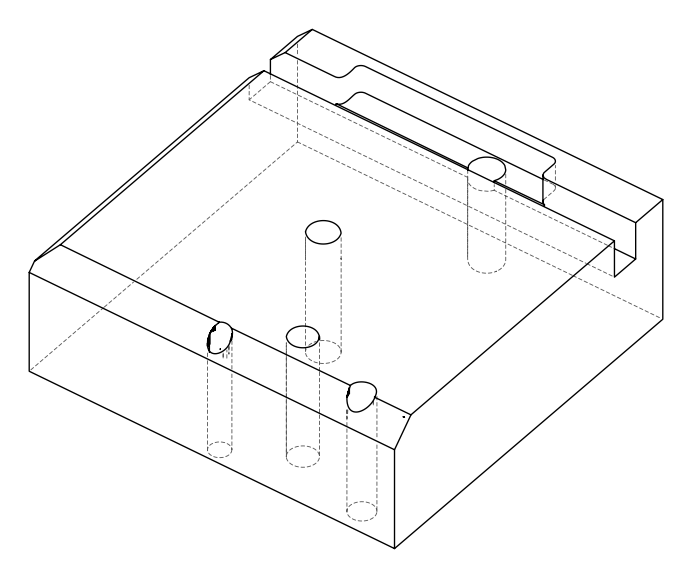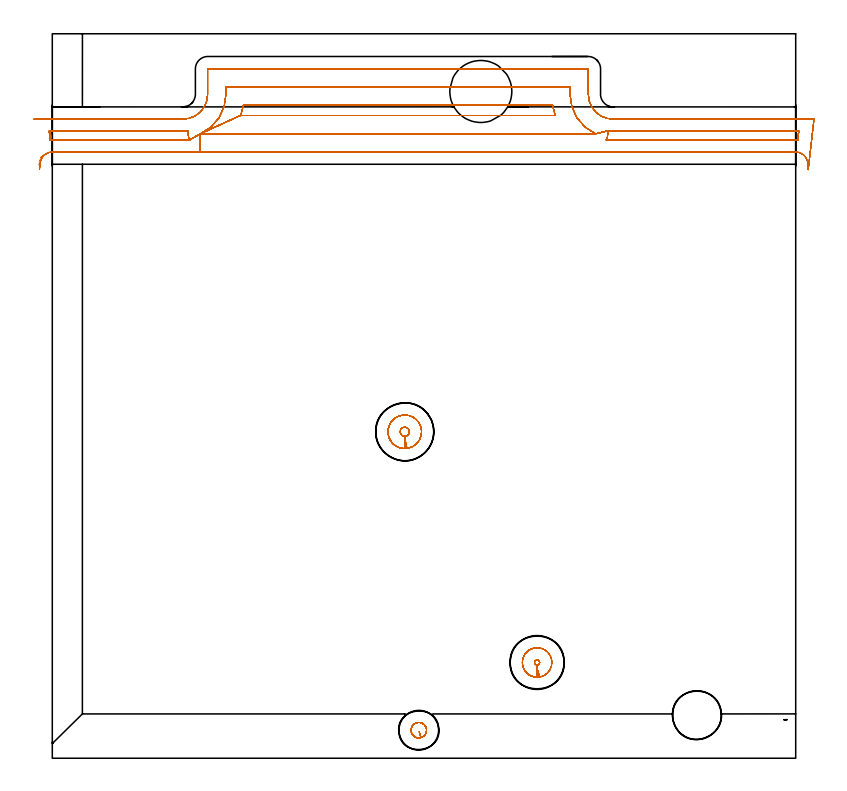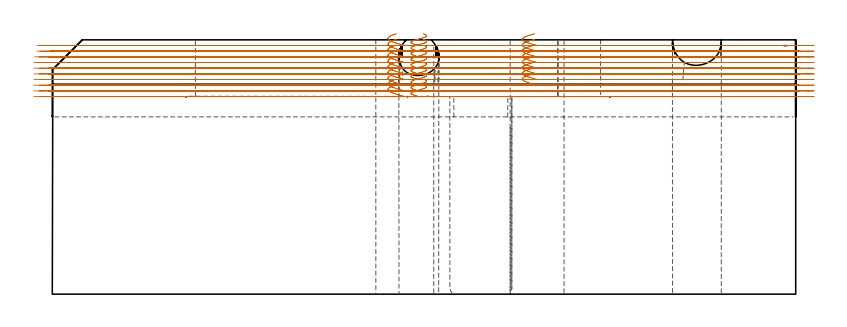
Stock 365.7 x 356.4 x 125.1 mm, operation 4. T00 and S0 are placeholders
(PLAN: 25 operations, 19 tool changes, 104.3 min)
(1 AREA_MILL | FG_CHAMFER_SURFACE | UGT0205_001 | 13.55 min | 32578 mm3)
(2 AREA_MILL_1 | FG_CHAMFER_SURFACE_1 | UGT0205_001 | 22.74 min | 85023 mm3)
(3 AREA_MILL_2 | FG_CHAMFER_SURFACE_2 | UGT0205_001 | 1.94 min | 4730 mm3)
(4 MILL_OPEN_POCKET | POCKET_OPEN | NXT0201_011 | Follow Part, ap 3, ae 75% | 49.76 min | 474848 mm3)
(5 MILL_RECTANGULAR_SLOT | SLOT_RECTANGULAR | NXT0201_012 | Follow Part, ap 4, ae 75% | 5.48 min | 106040 mm3)
(6 MILL_THROUGH_HOLE_FROM_SOLID_MATERIAL | STEP1HOLE_4 | NXT0201_007 | Circular | 4.36 min | 66521 mm3)
(7 SPOT_DRILL | STEP1HOLE | NXT0321_9005460120000 | 0.05 min | 0 mm3)
(8 SPOT_DRILL_1 | STEP1HOLE_1 | NXT0321_9005460120000 | 0.05 min | 0 mm3)
(9 SPOT_DRILL_2 | STEP1HOLE_2 | NXT0321_9005460120000 | 0.05 min | 0 mm3)
(10 SPOT_DRILL_3 | STEP1HOLE_3 | NXT0321_9005460120000 | 0.05 min | 0 mm3)
(11 DRILL_BLIND_HOLE_INTO_CENTER | STEP1HOLE | UGT0301_185 | 0.05 min | 0 mm3)
(12 GUN_DRILL_THROUGH_HOLE | STEP1HOLE | UGT0307_002 | 0.58 min | 2530 mm3)
(13 SPADE_DRILL_TO_ENLARGE_THROUGH_HOLE | STEP1HOLE | UGT0306_006 | 0.53 min | 15616 mm3)
(14 DRILL_TO_ENLARGE_THROUGH_HOLE | STEP1HOLE | UGT0301_392 | 0.55 min | 43660 mm3)
(15 DRILL_BLIND_HOLE_INTO_CENTER_1 | STEP1HOLE_1 | UGT0301_185 | 0.05 min | 0 mm3)
(16 GUN_DRILL_THROUGH_HOLE_1 | STEP1HOLE_1 | UGT0307_002 | 0.57 min | 2720 mm3)
(17 SPADE_DRILL_TO_ENLARGE_THROUGH_HOLE_1 | STEP1HOLE_1 | UGT0306_006 | 0.53 min | 15616 mm3)
(18 DRILL_TO_ENLARGE_THROUGH_HOLE_1 | STEP1HOLE_1 | UGT0301_057 | 0.54 min | 25622 mm3)
(19 DRILL_BLIND_HOLE_INTO_CENTER_2 | STEP1HOLE_2 | UGT0301_185 | 0.05 min | 0 mm3)
(20 GUN_DRILL_THROUGH_HOLE_2 | STEP1HOLE_2 | UGT0307_002 | 0.58 min | 2725 mm3)
(21 SPADE_DRILL_TO_ENLARGE_THROUGH_HOLE_2 | STEP1HOLE_2 | UGT0306_006 | 0.53 min | 15565 mm3)
(22 DRILL_TO_ENLARGE_THROUGH_HOLE_2 | STEP1HOLE_2 | UGT0301_388 | 0.55 min | 35293 mm3)
(23 DRILL_BLIND_HOLE_INTO_CENTER_3 | STEP1HOLE_3 | UGT0301_185 | 0.05 min | 0 mm3)
(24 GUN_DRILL_THROUGH_HOLE_3 | STEP1HOLE_3 | UGT0307_002 | 0.61 min | 2734 mm3)
(25 SPADE_DRILL_TO_ENLARGE_THROUGH_HOLE_3 | STEP1HOLE_3 | UGT0306_010 | 0.53 min | 26276 mm3)
(TOOL UGT0205_001 | Chamfer Mill 20 x 3 x 45 deg. | D20 FL50 Z2)
(TOOL NXT0201_011 | ENDMILL 12mm [2P460-1200-NA 1630] | D12 FL38 Z6)
(TOOL NXT0201_012 | ENDMILL 16mm [2P460-1600-NA 1630] | D16 FL38 Z6)
(TOOL NXT0201_007 | ENDMILL 25mm [R216.25-25050GCK54P 1620] | D25 R3 FL54 Z5)
(TOOL NXT0321_9005460120000 | NC Spot Drill, 142deg, 12mm, Carbide, Uncoated | D12 PA142 FL30 Z2)
(TOOL UGT0301_185 | Twist Drill 6.3 mm | D6.3 PA118 FL61 Z2)
(TOOL UGT0307_002 | Gun Drill 6 mm | D6 PA130 FL24 Z1)
(TOOL UGT0306_006 | Spade Drill 15.5mm | D15.5 PA132 FL10 Z2)
(TOOL UGT0301_392 | Twist Drill 28.5 mm | D28.5 PA118 FL165 Z2)
(TOOL UGT0301_057 | Twist Drill 24 mm | D24 PA118 FL160 Z2)
(TOOL UGT0301_388 | Twist Drill 26.5 mm | D26.5 PA118 FL165 Z2)
(TOOL UGT0306_010 | Spade Drill 19.5mm | D19.5 PA132 FL10 Z2)
(OP 4 MILL_OPEN_POCKET, part 1 of 2)
G17 G21 G94 G90
T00 M6
G54
G17 G0 G90 X-5.817 Y295.542 S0 M3
G43 Z135.1 H1
Z122.31
G94 G1 X-3.317 Y297.2 F250.
G2 X0. Y298.2 R6. F500.
G1 X72.828
Y307.2
X67.631 Y304.2
X0.
G3 X-0.807 Y304.173 R12.
X-1.282 Y308.4 R6.
G1 X64.3
G3 X66.994 Y308.602 R18.1
X67.631 Y304.2 R6.
G1 X72.828 Y307.2
X92.583 Y316.2
X247.517
G2 X246.17 Y321.2 R30.1
G1 X93.93
G2 X92.583 Y316.2 R30.1
G1 X72.828 Y307.2
X267.272
X273.106 Y308.602
G3 X275.8 Y308.4 R18.1
G1 X367.488
G3 X366.862 Y304.144 R6.
X365.7 Y304.2 R12.
G1 X272.469
G3 X273.106 Y308.602 R6.
G1 X267.272 Y307.2
G2 X254.7 Y326.5 R21.1
G1 Y330.2
X85.4
Y326.5
G2 X72.828 Y307.2 R21.1
G1 Y298.2
X365.7
G2 X371.69 Y292.546 R6.
G1 X371.863 Y289.551 F250.
X374.7 Y314.4
X371.7
X275.8 F500.
G2 X263.7 Y326.5 R12.1
G1 Y339.1
X263.695 Y339.155
X263.655 Y339.195
X263.6 Y339.2
X76.5
X76.445 Y339.195
X76.405 Y339.155
X76.4 Y339.1
Y326.5
G2 X64.3 Y314.4 R12.1
G1 X-4.472
X-7.472 F250.
G0 X-5.826 Y295.526 Z119.52
G1 X-3.33 Y297.191
G2 X0. Y298.2 R6. F500.
G1 X72.828
Y307.2
X67.631 Y304.2
X0.
G3 X-0.811 Y304.173 R12.
X-1.288 Y308.4 R6.
G1 X64.3
G3 X66.994 Y308.602 R18.1
X67.631 Y304.2 R6.
G1 X72.828 Y307.2
X92.583 Y316.2
X247.517
G2 X246.17 Y321.2 R30.1
G1 X93.93
G2 X92.583 Y316.2 R30.1
G1 X72.828 Y307.2
X267.272
X273.106 Y308.602
G3 X275.8 Y308.4 R18.1
G1 X367.488
G3 X366.862 Y304.144 R6.
X365.7 Y304.2 R12.
G1 X272.469
G3 X273.106 Y308.602 R6.
G1 X267.272 Y307.2
G2 X254.7 Y326.5 R21.1
G1 Y330.2
X85.4
Y326.5
G2 X72.828 Y307.2 R21.1
G1 Y298.2
X365.7
G2 X371.69 Y292.546 R6.
G1 X371.863 Y289.551 F250.
X374.7 Y314.4
X371.7
X275.8 F500.
G2 X263.7 Y326.5 R12.1
G1 Y339.1
X263.695 Y339.155
X263.655 Y339.195
X263.6 Y339.2
X76.5
X76.445 Y339.195
X76.405 Y339.155
X76.4 Y339.1
Y326.5
G2 X64.3 Y314.4 R12.1
G1 X-4.486
X-7.486 F250.
G0 X-6.51 Y293.819 Z116.73
G1 X-4.561 Y296.099
G2 X0. Y298.2 R6. F500.
G1 X72.828
Y307.2
X67.631 Y304.2
X0.
G3 X-1.115 Y304.148 R12.
X-1.719 Y308.4 R6.
G1 X64.3
G3 X66.994 Y308.602 R18.1
X67.631 Y304.2 R6.
G1 X72.828 Y307.2
X92.583 Y316.2
X247.517
G2 X246.17 Y321.2 R30.1
G1 X93.93
G2 X92.583 Y316.2 R30.1
G1 X72.828 Y307.2
X267.272
X273.106 Y308.602
G3 X275.8 Y308.4 R18.1
G1 X367.488
G3 X366.862 Y304.144 R6.
X365.7 Y304.2 R12.
G1 X272.469
G3 X273.106 Y308.602 R6.
G1 X267.272 Y307.2
G2 X254.7 Y326.5 R21.1
G1 Y330.2
X85.4
Y326.5
G2 X72.828 Y307.2 R21.1
G1 Y298.2
X365.7
G2 X371.69 Y292.546 R6.
G1 X371.863 Y289.551 F250.
X374.7 Y314.4
X371.7
X275.8 F500.
G2 X263.7 Y326.5 R12.1
G1 Y339.1
X263.695 Y339.155
X263.655 Y339.195
X263.6 Y339.2
X76.5
X76.445 Y339.195
X76.405 Y339.155
X76.4 Y339.1
Y326.5
G2 X64.3 Y314.4 R12.1
G1 X-5.725
X-8.725 F250.
G0 X-6.703 Y291.93 Z113.94
G1 X-5.47 Y294.665
G2 X0. Y298.2 R6. F500.
G1 X72.828
Y307.2
X67.631 Y304.2
X0.
G3 X-1.162 Y304.144 R12.
X-1.788 Y308.4 R6.
G1 X64.3
G3 X66.994 Y308.602 R18.1
X67.631 Y304.2 R6.
G1 X72.828 Y307.2
X92.583 Y316.2
X247.517
G2 X246.17 Y321.2 R30.1
G1 X93.93
G2 X92.583 Y316.2 R30.1
G1 X72.828 Y307.2
X267.272
X273.106 Y308.602
G3 X275.8 Y308.4 R18.1
G1 X367.488
G3 X366.862 Y304.144 R6.
X365.7 Y304.2 R12.
G1 X272.469
G3 X273.106 Y308.602 R6.
G1 X267.272 Y307.2
G2 X254.7 Y326.5 R21.1
G1 Y330.2
X85.4
Y326.5
G2 X72.828 Y307.2 R21.1
G1 Y298.2
X365.7
G2 X371.69 Y292.546 R6.
G1 X371.863 Y289.551 F250.
X374.7 Y314.4
X371.7
X275.8 F500.
G2 X263.7 Y326.5 R12.1
G1 Y339.1
X263.695 Y339.155
X263.655 Y339.195
X263.6 Y339.2
X76.5
X76.445 Y339.195
X76.405 Y339.155
X76.4 Y339.1
Y326.5
G2 X64.3 Y314.4 R12.1
G1 X-6.
X-9. F250.
G0 X-6.426 Y290.275 Z111.15
G1 X-5.911 Y293.23
G2 X0. Y298.2 R6. F500.
G1 X72.828
Y307.2
X67.631 Y304.2
X0.
G3 X-1.162 Y304.144 R12.
X-1.788 Y308.4 R6.
G1 X64.3
G3 X66.994 Y308.602 R18.1
X67.631 Y304.2 R6.
G1 X72.828 Y307.2
X92.583 Y316.2
X247.517
G2 X246.17 Y321.2 R30.1
G1 X93.93
G2 X92.583 Y316.2 R30.1
G1 X72.828 Y307.2
X267.272
X273.106 Y308.602
G3 X275.8 Y308.4 R18.1
G1 X367.488
G3 X366.862 Y304.144 R6.
X365.7 Y304.2 R12.
G1 X272.469
G3 X273.106 Y308.602 R6.
G1 X267.272 Y307.2
G2 X254.7 Y326.5 R21.1
G1 Y330.2
X85.4
Y326.5
G2 X72.828 Y307.2 R21.1
G1 Y298.2
X365.7
G2 X371.69 Y292.546 R6.
G1 X371.863 Y289.551 F250.
X374.7 Y314.4
X371.7
X275.8 F500.
G2 X263.7 Y326.5 R12.1
G1 Y339.1
X263.695 Y339.155
X263.655 Y339.195
X263.6 Y339.2
X76.5
X76.445 Y339.195
X76.405 Y339.155
X76.4 Y339.1
Y326.5
G2 X64.3 Y314.4 R12.1
G1 X-6.
X-9. F250.
G0 X-6.27 Y289.814 Z108.36
G1 X-5.97 Y292.799
G2 X0. Y298.2 R6. F500.
G1 X72.828
Y307.2
X67.631 Y304.2
X0.
G3 X-1.162 Y304.144 R12.
X-1.788 Y308.4 R6.
G1 X64.3
G3 X66.994 Y308.602 R18.1
X67.631 Y304.2 R6.
G1 X72.828 Y307.2
X92.583 Y316.2
X247.517
G2 X246.17 Y321.2 R30.1
G1 X93.93
G2 X92.583 Y316.2 R30.1
G1 X72.828 Y307.2
X267.272
X273.106 Y308.602
G3 X275.8 Y308.4 R18.1
G1 X367.488
G3 X366.862 Y304.144 R6.
X365.7 Y304.2 R12.
G1 X272.469
G3 X273.106 Y308.602 R6.
G1 X267.272 Y307.2
G2 X254.7 Y326.5 R21.1
G1 Y330.2
X85.4
Y326.5
G2 X72.828 Y307.2 R21.1
G1 Y298.2
X365.7
G2 X371.69 Y292.546 R6.
G1 X371.863 Y289.551 F250.
X374.7 Y314.4
X371.7
X275.8 F500.
G2 X263.7 Y326.5 R12.1
G1 Y339.1
X263.695 Y339.155
X263.655 Y339.195
X263.6 Y339.2
X76.5
X76.445 Y339.195
X76.405 Y339.155
X76.4 Y339.1
Y326.5
G2 X64.3 Y314.4 R12.1
G1 X-6.
X-9. F250.
G0 X-6.27 Y289.814 Z105.57
G1 X-5.97 Y292.799
G2 X0. Y298.2 R6. F500.
G1 X72.828
Y307.2
X67.631 Y304.2
X0.
G3 X-1.162 Y304.144 R12.
X-1.788 Y308.4 R6.
G1 X64.3
G3 X66.994 Y308.602 R18.1
X67.631 Y304.2 R6.
G1 X72.828 Y307.2
X92.583 Y316.2
X247.517
G2 X246.17 Y321.2 R30.1
G1 X93.93
G2 X92.583 Y316.2 R30.1
G1 X72.828 Y307.2
X267.272
X273.106 Y308.602
G3 X275.8 Y308.4 R18.1
G1 X367.488
G3 X366.862 Y304.144 R6.
X365.7 Y304.2 R12.
G1 X272.469
G3 X273.106 Y308.602 R6.
G1 X267.272 Y307.2
G2 X254.7 Y326.5 R21.1
G1 Y330.2
X85.4
Y326.5
G2 X72.828 Y307.2 R21.1
G1 Y298.2
X365.7
G2 X371.69 Y292.546 R6.
G1 X371.863 Y289.551 F250.
X374.7 Y314.4
X371.7
X275.8 F500.
G2 X263.7 Y326.5 R12.1
G1 Y339.1
X263.695 Y339.155
X263.655 Y339.195
X263.6 Y339.2
X76.5
X76.445 Y339.195
X76.405 Y339.155
X76.4 Y339.1
Y326.5
G2 X64.3 Y314.4 R12.1
G1 X-6.
X-9. F250.
G0 X-6.27 Y289.814 Z102.78
G1 X-5.97 Y292.799
G2 X0. Y298.2 R6. F500.
G1 X72.828
Y307.2
X67.631 Y304.2
X0.
G3 X-1.162 Y304.144 R12.
X-1.788 Y308.4 R6.
G1 X64.3
G3 X66.994 Y308.602 R18.1
X67.631 Y304.2 R6.
G1 X72.828 Y307.2
X92.583 Y316.2
X247.517
G2 X246.17 Y321.2 R30.1
G1 X93.93
G2 X92.583 Y316.2 R30.1
G1 X72.828 Y307.2
X267.272
X273.106 Y308.602
G3 X275.8 Y308.4 R18.1
G1 X367.488
G3 X366.862 Y304.144 R6.
X365.7 Y304.2 R12.
G1 X272.469
G3 X273.106 Y308.602 R6.
G1 X267.272 Y307.2
G2 X254.7 Y326.5 R21.1
G1 Y330.2
X85.4
Y326.5
G2 X72.828 Y307.2 R21.1
G1 Y298.2
X365.7
G2 X371.69 Y292.546 R6.
G1 X371.863 Y289.551 F250.
X374.7 Y314.4
X371.7
X275.8 F500.
G2 X263.7 Y326.5 R12.1
G1 Y339.1
X263.695 Y339.155
X263.655 Y339.195
X263.6 Y339.2
X76.5
X76.445 Y339.195
X76.405 Y339.155
X76.4 Y339.1
Y326.5
G2 X64.3 Y314.4 R12.1
G1 X-6.
X-9. F250.
G0 X-6.27 Y289.814 Z99.99
G1 X-5.97 Y292.799
G2 X0. Y298.2 R6. F500.
G1 X72.828
Y307.2
X67.631 Y304.2
X0.
G3 X-1.162 Y304.144 R12.
X-1.788 Y308.4 R6.
G1 X64.3
G3 X66.994 Y308.602 R18.1
X67.631 Y304.2 R6.
G1 X72.828 Y307.2
X92.583 Y316.2
X247.517
G2 X246.17 Y321.2 R30.1
G1 X93.93
G2 X92.583 Y316.2 R30.1
G1 X72.828 Y307.2
X267.272
X273.106 Y308.602
G3 X275.8 Y308.4 R18.1
G1 X367.488
G3 X366.862 Y304.144 R6.
X365.7 Y304.2 R12.
G1 X272.469
G3 X273.106 Y308.602 R6.
G1 X267.272 Y307.2
G2 X254.7 Y326.5 R21.1
G1 Y330.2
X85.4
Y326.5
G2 X72.828 Y307.2 R21.1
G1 Y298.2
X365.7
G2 X371.69 Y292.546 R6.
G1 X371.863 Y289.551 F250.
X374.7 Y314.4
X371.7
X275.8 F500.
G2 X263.7 Y326.5 R12.1
G1 Y339.1
X263.695 Y339.155
X263.655 Y339.195
X263.6 Y339.2
X76.5
X76.445 Y339.195
X76.405 Y339.155
X76.4 Y339.1
Y326.5
G2 X64.3 Y314.4 R12.1
G1 X-6.
X-9. F250.
G0 X-6.27 Y289.814 Z97.2
G1 X-5.97 Y292.799
G2 X0. Y298.2 R6. F500.
G1 X72.828
Y307.2
X67.631 Y304.2
X0.
G3 X-1.162 Y304.144 R12.
X-1.788 Y308.4 R6.
G1 X64.3
G3 X66.994 Y308.602 R18.1
X67.631 Y304.2 R6.
G1 X72.828 Y307.2
X92.583 Y316.2
X247.517
G2 X246.17 Y321.2 R30.1
G1 X93.93
G2 X92.583 Y316.2 R30.1
G1 X72.828 Y307.2
X267.272
X273.106 Y308.602
G3 X275.8 Y308.4 R18.1
G1 X367.488
G3 X366.862 Y304.144 R6.
X365.7 Y304.2 R12.
G1 X272.469
G3 X273.106 Y308.602 R6.
G1 X267.272 Y307.2
G2 X254.7 Y326.5 R21.1
G1 Y330.2
X85.4
Y326.5
G2 X72.828 Y307.2 R21.1
G1 Y298.2
X365.7
G2 X371.69 Y292.546 R6.
G1 X371.863 Y289.551 F250.
X374.7 Y314.4
X371.7
X275.8 F500.
G2 X263.7 Y326.5 R12.1
G1 Y339.1
X263.695 Y339.155
X263.655 Y339.195
X263.6 Y339.2
X76.5
X76.445 Y339.195
X76.405 Y339.155
X76.4 Y339.1
Y326.5
G2 X64.3 Y314.4 R12.1
G1 X-6.
X-9. F250.
G0 Z135.1
X169.28 Y167.746
Z128.1
G1 X168.754 Y167.424 Z127.935
X168.135 Y166.958 Z127.727
X167.563 Y166.437 Z127.52
X167.042 Y165.865 Z127.312
X166.576 Y165.246 Z127.105
X166.171 Y164.586 Z126.897
X165.83 Y163.891 Z126.69
X165.554 Y163.168 Z126.482
X165.348 Y162.421 Z126.275
X165.213 Y161.659 Z126.068
X165.15 Y160.887 Z125.86
Y160.313 Z125.706
X165.213 Y159.541 Z125.499
X165.348 Y158.779 Z125.291
X165.554 Y158.032 Z125.084
X165.83 Y157.309 Z124.876
X166.171 Y156.614 Z124.669
X166.576 Y155.954 Z124.461
X167.042 Y155.335 Z124.254
X167.563 Y154.763 Z124.047
X168.135 Y154.242 Z123.839
X168.754 Y153.776 Z123.632
X169.414 Y153.371 Z123.424
X170.109 Y153.03 Z123.217
X170.832 Y152.754 Z123.009
X171.579 Y152.548 Z122.802
X172.341 Y152.413 Z122.594
X173.113 Y152.35 Z122.387
X173.4 Z122.31
Y158.35
G3 X175.65 Y160.6 R2.25 F500.
X173.4 Y158.35 R-2.25
G1 Y152.35
G3 X181.65 Y160.6 R8.25
X173.4 Y152.35 R-8.25
X174.398 Y152.411 R8.25
G1 X174.035 Y155.389 F250.
G0 X169.28 Y167.746 Z125.31
G1 X168.754 Y167.424 Z125.145
X168.135 Y166.958 Z124.937
X167.563 Y166.437 Z124.73
X167.042 Y165.865 Z124.522
X166.576 Y165.246 Z124.315
X166.171 Y164.586 Z124.107
X165.83 Y163.891 Z123.9
X165.554 Y163.168 Z123.692
X165.348 Y162.421 Z123.485
X165.213 Y161.659 Z123.278
X165.15 Y160.887 Z123.07
Y160.313 Z122.916
X165.213 Y159.541 Z122.709
X165.348 Y158.779 Z122.501
X165.554 Y158.032 Z122.294
X165.83 Y157.309 Z122.086
X166.171 Y156.614 Z121.879
X166.576 Y155.954 Z121.671
X167.042 Y155.335 Z121.464
X167.563 Y154.763 Z121.257
X168.135 Y154.242 Z121.049
X168.754 Y153.776 Z120.842
X169.414 Y153.371 Z120.634
X170.109 Y153.03 Z120.427
X170.832 Y152.754 Z120.219
X171.579 Y152.548 Z120.012
X172.341 Y152.413 Z119.804
X173.113 Y152.35 Z119.597
X173.4 Z119.52
Y158.35
G3 X175.65 Y160.6 R2.25 F500.
X173.4 Y158.35 R-2.25
G1 Y152.35
G3 X181.65 Y160.6 R8.25
X173.4 Y152.35 R-8.25
X174.398 Y152.411 R8.25
G1 X174.035 Y155.389 F250.
G0 X169.28 Y167.746 Z122.52
G1 X168.754 Y167.424 Z122.355
X168.135 Y166.958 Z122.147
X167.563 Y166.437 Z121.94
X167.042 Y165.865 Z121.732
X166.576 Y165.246 Z121.525
X166.171 Y164.586 Z121.317
X165.83 Y163.891 Z121.11
X165.554 Y163.168 Z120.902
X165.348 Y162.421 Z120.695
X165.213 Y161.659 Z120.488
X165.15 Y160.887 Z120.28
Y160.313 Z120.126
X165.213 Y159.541 Z119.919
X165.348 Y158.779 Z119.711
X165.554 Y158.032 Z119.504
X165.83 Y157.309 Z119.296
X166.171 Y156.614 Z119.089
X166.576 Y155.954 Z118.881
X167.042 Y155.335 Z118.674
X167.563 Y154.763 Z118.467
X168.135 Y154.242 Z118.259
X168.754 Y153.776 Z118.052
X169.414 Y153.371 Z117.844
X170.109 Y153.03 Z117.637
X170.832 Y152.754 Z117.429
X171.579 Y152.548 Z117.222
X172.341 Y152.413 Z117.014
X173.113 Y152.35 Z116.807
X173.4 Z116.73
Y158.35
G3 X175.65 Y160.6 R2.25 F500.
X173.4 Y158.35 R-2.25
G1 Y152.35
G3 X181.65 Y160.6 R8.25
X173.4 Y152.35 R-8.25
X174.398 Y152.411 R8.25
G1 X174.035 Y155.389 F250.
G0 X169.28 Y167.746 Z119.73
G1 X168.754 Y167.424 Z119.565
X168.135 Y166.958 Z119.357
X167.563 Y166.437 Z119.15
X167.042 Y165.865 Z118.942
X166.576 Y165.246 Z118.735
X166.171 Y164.586 Z118.527
X165.83 Y163.891 Z118.32
X165.554 Y163.168 Z118.113
X165.348 Y162.421 Z117.905
X165.213 Y161.659 Z117.698
X165.15 Y160.887 Z117.49
Y160.313 Z117.336
X165.213 Y159.541 Z117.129
X165.348 Y158.779 Z116.921
X165.554 Y158.032 Z116.714
X165.83 Y157.309 Z116.506
X166.171 Y156.614 Z116.299
X166.576 Y155.954 Z116.091
X167.042 Y155.335 Z115.884
X167.563 Y154.763 Z115.677
X168.135 Y154.242 Z115.469
X168.754 Y153.776 Z115.262
X169.414 Y153.371 Z115.054
X170.109 Y153.03 Z114.847
X170.832 Y152.754 Z114.639
X171.579 Y152.548 Z114.432
X172.341 Y152.413 Z114.224
X173.113 Y152.35 Z114.017
X173.4 Z113.94
Y158.35
G3 X175.65 Y160.6 R2.25 F500.
X173.4 Y158.35 R-2.25
G1 Y152.35
G3 X181.65 Y160.6 R8.25
X173.4 Y152.35 R-8.25
X174.398 Y152.411 R8.25
G1 X174.035 Y155.389 F250.
G0 X169.28 Y167.746 Z116.94
G1 X168.754 Y167.424 Z116.775
X168.135 Y166.958 Z116.567
X167.563 Y166.437 Z116.36
X167.042 Y165.865 Z116.152
X166.576 Y165.246 Z115.945
X166.171 Y164.586 Z115.737
X165.83 Y163.891 Z115.53
X165.554 Y163.168 Z115.323
X165.348 Y162.421 Z115.115
X165.213 Y161.659 Z114.908
X165.15 Y160.887 Z114.7
Y160.313 Z114.546
X165.213 Y159.541 Z114.339
X165.348 Y158.779 Z114.131
X165.554 Y158.032 Z113.924
X165.83 Y157.309 Z113.716
X166.171 Y156.614 Z113.509
X166.576 Y155.954 Z113.301
X167.042 Y155.335 Z113.094
X167.563 Y154.763 Z112.887
X168.135 Y154.242 Z112.679
X168.754 Y153.776 Z112.472
X169.414 Y153.371 Z112.264
X170.109 Y153.03 Z112.057
X170.832 Y152.754 Z111.849
X171.579 Y152.548 Z111.642
X172.341 Y152.413 Z111.434
X173.113 Y152.35 Z111.227
X173.4 Z111.15
Y158.35
G3 X175.65 Y160.6 R2.25 F500.
X173.4 Y158.35 R-2.25
G1 Y152.35
G3 X181.65 Y160.6 R8.25
X173.4 Y152.35 R-8.25
X174.398 Y152.411 R8.25
G1 X174.035 Y155.389 F250.
G0 X169.28 Y167.746 Z114.15
G1 X168.754 Y167.424 Z113.985
X168.135 Y166.958 Z113.777
X167.563 Y166.437 Z113.57
X167.042 Y165.865 Z113.362
X166.576 Y165.246 Z113.155
X166.171 Y164.586 Z112.947
X165.83 Y163.891 Z112.74
X165.554 Y163.168 Z112.533
X165.348 Y162.421 Z112.325
X165.213 Y161.659 Z112.118
X165.15 Y160.887 Z111.91
Y160.313 Z111.756
X165.213 Y159.541 Z111.549
X165.348 Y158.779 Z111.341
X165.554 Y158.032 Z111.134
X165.83 Y157.309 Z110.926
X166.171 Y156.614 Z110.719
X166.576 Y155.954 Z110.511
X167.042 Y155.335 Z110.304
X167.563 Y154.763 Z110.097
X168.135 Y154.242 Z109.889
X168.754 Y153.776 Z109.682
X169.414 Y153.371 Z109.474
X170.109 Y153.03 Z109.267
X170.832 Y152.754 Z109.059
X171.579 Y152.548 Z108.852
X172.341 Y152.413 Z108.644
X173.113 Y152.35 Z108.437
X173.4 Z108.36
Y158.35
G3 X175.65 Y160.6 R2.25 F500.
X173.4 Y158.35 R-2.25
G1 Y152.35
G3 X181.65 Y160.6 R8.25
X173.4 Y152.35 R-8.25
X174.398 Y152.411 R8.25
G1 X174.035 Y155.389 F250.
G0 X169.28 Y167.746 Z111.36
G1 X168.754 Y167.424 Z111.195
X168.135 Y166.958 Z110.987
X167.563 Y166.437 Z110.78
X167.042 Y165.865 Z110.572
X166.576 Y165.246 Z110.365
X166.171 Y164.586 Z110.157
X165.83 Y163.891 Z109.95
X165.554 Y163.168 Z109.743
X165.348 Y162.421 Z109.535
X165.213 Y161.659 Z109.328
X165.15 Y160.887 Z109.12
Y160.313 Z108.966
X165.213 Y159.541 Z108.759
X165.348 Y158.779 Z108.551
X165.554 Y158.032 Z108.344
X165.83 Y157.309 Z108.136
X166.171 Y156.614 Z107.929
X166.576 Y155.954 Z107.721
X167.042 Y155.335 Z107.514
X167.563 Y154.763 Z107.307
X168.135 Y154.242 Z107.099
X168.754 Y153.776 Z106.892
X169.414 Y153.371 Z106.684
X170.109 Y153.03 Z106.477
X170.832 Y152.754 Z106.269
X171.579 Y152.548 Z106.062
X172.341 Y152.413 Z105.854
X173.113 Y152.35 Z105.647
X173.4 Z105.57
Y158.35
G3 X175.65 Y160.6 R2.25 F500.
X173.4 Y158.35 R-2.25
G1 Y152.35
G3 X181.65 Y160.6 R8.25
X173.4 Y152.35 R-8.25
X174.398 Y152.411 R8.25
G1 X174.035 Y155.389 F250.
G0 X169.28 Y167.746 Z108.57
G1 X168.754 Y167.424 Z108.405
X168.135 Y166.958 Z108.197
X167.563 Y166.437 Z107.99
X167.042 Y165.865 Z107.782
X166.576 Y165.246 Z107.575
X166.171 Y164.586 Z107.367
X165.83 Y163.891 Z107.16
X165.554 Y163.168 Z106.953
X165.348 Y162.421 Z106.745
X165.213 Y161.659 Z106.538
X165.15 Y160.887 Z106.33
Y160.313 Z106.176
X165.213 Y159.541 Z105.969
X165.348 Y158.779 Z105.761
X165.554 Y158.032 Z105.554
X165.83 Y157.309 Z105.346
X166.171 Y156.614 Z105.139
X166.576 Y155.954 Z104.932
X167.042 Y155.335 Z104.724
X167.563 Y154.763 Z104.517
X168.135 Y154.242 Z104.309
X168.754 Y153.776 Z104.102
X169.414 Y153.371 Z103.894
X170.109 Y153.03 Z103.687
X170.832 Y152.754 Z103.479
X171.579 Y152.548 Z103.272
X172.341 Y152.413 Z103.064
X173.113 Y152.35 Z102.857
X173.4 Z102.78
Y158.35
G3 X175.65 Y160.6 R2.25 F500.
X173.4 Y158.35 R-2.25
G1 Y152.35
G3 X181.65 Y160.6 R8.25
X173.4 Y152.35 R-8.25
X174.398 Y152.411 R8.25
G1 X174.035 Y155.389 F250.
G0 X169.28 Y167.746 Z105.78
G1 X168.754 Y167.424 Z105.615
X168.135 Y166.958 Z105.407
X167.563 Y166.437 Z105.2
X167.042 Y165.865 Z104.992
X166.576 Y165.246 Z104.785
X166.171 Y164.586 Z104.577
X165.83 Y163.891 Z104.37
X165.554 Y163.168 Z104.163
X165.348 Y162.421 Z103.955
X165.213 Y161.659 Z103.748
X165.15 Y160.887 Z103.54
Y160.313 Z103.386
X165.213 Y159.541 Z103.179
X165.348 Y158.779 Z102.971
X165.554 Y158.032 Z102.764
X165.83 Y157.309 Z102.556
X166.171 Y156.614 Z102.349
X166.576 Y155.954 Z102.142
X167.042 Y155.335 Z101.934
X167.563 Y154.763 Z101.727
X168.135 Y154.242 Z101.519
X168.754 Y153.776 Z101.312
X169.414 Y153.371 Z101.104
X170.109 Y153.03 Z100.897
X170.832 Y152.754 Z100.689
X171.579 Y152.548 Z100.482
X172.341 Y152.413 Z100.274
X173.113 Y152.35 Z100.067
X173.4 Z99.99
Y158.35
G3 X175.65 Y160.6 R2.25 F500.
X173.4 Y158.35 R-2.25
G1 Y152.35
G3 X181.65 Y160.6 R8.25
X173.4 Y152.35 R-8.25
X174.398 Y152.411 R8.25
G1 X174.035 Y155.389 F250.
G0 X169.28 Y167.746 Z102.99
G1 X168.754 Y167.424 Z102.825
X168.135 Y166.958 Z102.617
X167.563 Y166.437 Z102.41
X167.042 Y165.865 Z102.202
X166.576 Y165.246 Z101.995
X166.171 Y164.586 Z101.787
X165.83 Y163.891 Z101.58
X165.554 Y163.168 Z101.373
X165.348 Y162.421 Z101.165
X165.213 Y161.659 Z100.958
X165.15 Y160.887 Z100.75
Y160.313 Z100.596
X165.213 Y159.541 Z100.389
X165.348 Y158.779 Z100.181
X165.554 Y158.032 Z99.974
X165.83 Y157.309 Z99.766
X166.171 Y156.614 Z99.559
X166.576 Y155.954 Z99.352
X167.042 Y155.335 Z99.144
X167.563 Y154.763 Z98.937
X168.135 Y154.242 Z98.729
X168.754 Y153.776 Z98.522
X169.414 Y153.371 Z98.314
X170.109 Y153.03 Z98.107
X170.832 Y152.754 Z97.899
X171.579 Y152.548 Z97.692
X172.341 Y152.413 Z97.484
X173.113 Y152.35 Z97.277
X173.4 Z97.2
Y158.35
G3 X175.65 Y160.6 R2.25 F500.
X173.4 Y158.35 R-2.25
G1 Y152.35
G3 X181.65 Y160.6 R8.25
X173.4 Y152.35 R-8.25
X174.398 Y152.411 R8.25
G1 X174.035 Y155.389 F250.
G0 Z135.1
X182.447 Y10.663
Z128.1
G1 X182.805 Y10.936 Z127.979
X183.164 Y11.295 Z127.843
X183.472 Y11.698 Z127.707
X183.723 Y12.139 Z127.571
X183.914 Y12.609 Z127.435
X184.04 Y13.101 Z127.299
X184.1 Y13.605 Z127.163
Y13.995 Z127.059
X184.04 Y14.499 Z126.923
X183.914 Y14.991 Z126.787
X183.723 Y15.461 Z126.651
X183.472 Y15.902 Z126.515
X183.164 Y16.305 Z126.379
X182.805 Y16.664 Z126.243
X182.402 Y16.972 Z126.107
X181.961 Y17.223 Z125.971
X181.491 Y17.414 Z125.835
X180.999 Y17.54 Z125.699
X180.495 Y17.6 Z125.563
X180.105 Z125.458
X179.601 Y17.54 Z125.322
X179.109 Y17.414 Z125.186
X178.639 Y17.223 Z125.05
X178.198 Y16.972 Z124.914
X177.795 Y16.664 Z124.778
X177.436 Y16.305 Z124.642
X177.128 Y15.902 Z124.506
X176.877 Y15.461 Z124.37
X176.686 Y14.991 Z124.234
X176.56 Y14.499 Z124.098
X176.5 Y13.995 Z123.963
Y13.605 Z123.858
X176.56 Y13.101 Z123.722
X176.686 Y12.609 Z123.586
X176.877 Y12.139 Z123.45
X177.128 Y11.698 Z123.314
X177.436 Y11.295 Z123.178
X177.795 Y10.936 Z123.042
X178.198 Y10.628 Z122.906
X178.639 Y10.377 Z122.77
X179.109 Y10.186 Z122.634
X179.601 Y10.06 Z122.498
X180.105 Y10. Z122.362
X180.3 Z122.31
G3 X184.1 Y13.8 R3.8 F500.
X180.3 Y10. R-3.8
X181.288 Y10.131 R3.8
G1 X180.508 Y13.028 F250.
G0 X182.447 Y10.663 Z125.31
G1 X182.805 Y10.936 Z125.189
X183.164 Y11.295 Z125.053
X183.472 Y11.698 Z124.917
X183.723 Y12.139 Z124.781
X183.914 Y12.609 Z124.645
X184.04 Y13.101 Z124.509
X184.1 Y13.605 Z124.373
Y13.995 Z124.269
X184.04 Y14.499 Z124.133
X183.914 Y14.991 Z123.997
X183.723 Y15.461 Z123.861
X183.472 Y15.902 Z123.725
X183.164 Y16.305 Z123.589
X182.805 Y16.664 Z123.453
X182.402 Y16.972 Z123.317
X181.961 Y17.223 Z123.181
X181.491 Y17.414 Z123.045
X180.999 Y17.54 Z122.909
X180.495 Y17.6 Z122.773
X180.105 Z122.668
X179.601 Y17.54 Z122.532
X179.109 Y17.414 Z122.396
X178.639 Y17.223 Z122.26
X178.198 Y16.972 Z122.124
X177.795 Y16.664 Z121.988
X177.436 Y16.305 Z121.852
X177.128 Y15.902 Z121.716
X176.877 Y15.461 Z121.58
X176.686 Y14.991 Z121.444
X176.56 Y14.499 Z121.308
X176.5 Y13.995 Z121.173
Y13.605 Z121.068
X176.56 Y13.101 Z120.932
X176.686 Y12.609 Z120.796
X176.877 Y12.139 Z120.66
X177.128 Y11.698 Z120.524
X177.436 Y11.295 Z120.388
X177.795 Y10.936 Z120.252
X178.198 Y10.628 Z120.116
X178.639 Y10.377 Z119.98
X179.109 Y10.186 Z119.844
X179.601 Y10.06 Z119.708
X180.105 Y10. Z119.572
X180.3 Z119.52
G3 X184.1 Y13.8 R3.8 F500.
X180.3 Y10. R-3.8
X181.288 Y10.131 R3.8
G1 X180.508 Y13.028 F250.
G0 X182.447 Y10.663 Z122.52
G1 X182.805 Y10.936 Z122.399
X183.164 Y11.295 Z122.263
X183.472 Y11.698 Z122.127
X183.723 Y12.139 Z121.991
X183.914 Y12.609 Z121.855
X184.04 Y13.101 Z121.719
X184.1 Y13.605 Z121.583
Y13.995 Z121.479
X184.04 Y14.499 Z121.343
X183.914 Y14.991 Z121.207
X183.723 Y15.461 Z121.071
X183.472 Y15.902 Z120.935
X183.164 Y16.305 Z120.799
X182.805 Y16.664 Z120.663
X182.402 Y16.972 Z120.527
X181.961 Y17.223 Z120.391
X181.491 Y17.414 Z120.255
X180.999 Y17.54 Z120.119
X180.495 Y17.6 Z119.983
X180.105 Z119.878
X179.601 Y17.54 Z119.742
X179.109 Y17.414 Z119.606
X178.639 Y17.223 Z119.47
X178.198 Y16.972 Z119.334
X177.795 Y16.664 Z119.198
X177.436 Y16.305 Z119.062
X177.128 Y15.902 Z118.926
X176.877 Y15.461 Z118.79
X176.686 Y14.991 Z118.654
X176.56 Y14.499 Z118.519
X176.5 Y13.995 Z118.383
Y13.605 Z118.278
X176.56 Y13.101 Z118.142
X176.686 Y12.609 Z118.006
X176.877 Y12.139 Z117.87
X177.128 Y11.698 Z117.734
X177.436 Y11.295 Z117.598
X177.795 Y10.936 Z117.462
X178.198 Y10.628 Z117.326
X178.639 Y10.377 Z117.19
X179.109 Y10.186 Z117.054
X179.601 Y10.06 Z116.918
X180.105 Y10. Z116.782
X180.3 Z116.73
G3 X184.1 Y13.8 R3.8 F500.
X180.3 Y10. R-3.8
X181.288 Y10.131 R3.8
G1 X180.508 Y13.028 F250.
G0 X182.447 Y10.663 Z119.73
G1 X182.805 Y10.936 Z119.609
X183.164 Y11.295 Z119.473
X183.472 Y11.698 Z119.337
X183.723 Y12.139 Z119.201
X183.914 Y12.609 Z119.065
X184.04 Y13.101 Z118.929
X184.1 Y13.605 Z118.793
Y13.995 Z118.689
X184.04 Y14.499 Z118.553
X183.914 Y14.991 Z118.417
X183.723 Y15.461 Z118.281
X183.472 Y15.902 Z118.145
X183.164 Y16.305 Z118.009
X182.805 Y16.664 Z117.873
X182.402 Y16.972 Z117.737
X181.961 Y17.223 Z117.601
X181.491 Y17.414 Z117.465
X180.999 Y17.54 Z117.329
X180.495 Y17.6 Z117.193
X180.105 Z117.088
X179.601 Y17.54 Z116.952
X179.109 Y17.414 Z116.816
X178.639 Y17.223 Z116.68
X178.198 Y16.972 Z116.544
X177.795 Y16.664 Z116.408
X177.436 Y16.305 Z116.272
X177.128 Y15.902 Z116.136
X176.877 Y15.461 Z116.
X176.686 Y14.991 Z115.865
X176.56 Y14.499 Z115.729
X176.5 Y13.995 Z115.593
Y13.605 Z115.488
X176.56 Y13.101 Z115.352
X176.686 Y12.609 Z115.216
X176.877 Y12.139 Z115.08
X177.128 Y11.698 Z114.944
X177.436 Y11.295 Z114.808
X177.795 Y10.936 Z114.672
X178.198 Y10.628 Z114.536
X178.639 Y10.377 Z114.4
X179.109 Y10.186 Z114.264
X179.601 Y10.06 Z114.128
X180.105 Y10. Z113.992
X180.3 Z113.94
G3 X184.1 Y13.8 R3.8 F500.
X180.3 Y10. R-3.8
X181.288 Y10.131 R3.8
G1 X180.508 Y13.028 F250.
G0 X182.447 Y10.663 Z116.94
G1 X182.805 Y10.936 Z116.819
X183.164 Y11.295 Z116.683
X183.472 Y11.698 Z116.547
X183.723 Y12.139 Z116.411
X183.914 Y12.609 Z116.275
X184.04 Y13.101 Z116.139
X184.1 Y13.605 Z116.003
Y13.995 Z115.899
X184.04 Y14.499 Z115.763
X183.914 Y14.991 Z115.627
X183.723 Y15.461 Z115.491
X183.472 Y15.902 Z115.355
X183.164 Y16.305 Z115.219
X182.805 Y16.664 Z115.083
X182.402 Y16.972 Z114.947
X181.961 Y17.223 Z114.811
X181.491 Y17.414 Z114.675
X180.999 Y17.54 Z114.539
X180.495 Y17.6 Z114.403
X180.105 Z114.298
X179.601 Y17.54 Z114.162
X179.109 Y17.414 Z114.026
X178.639 Y17.223 Z113.89
X178.198 Y16.972 Z113.754
X177.795 Y16.664 Z113.618
X177.436 Y16.305 Z113.482
X177.128 Y15.902 Z113.346
X176.877 Y15.461 Z113.211
X176.686 Y14.991 Z113.075
X176.56 Y14.499 Z112.939
X176.5 Y13.995 Z112.803
Y13.605 Z112.698
X176.56 Y13.101 Z112.562
X176.686 Y12.609 Z112.426
X176.877 Y12.139 Z112.29
X177.128 Y11.698 Z112.154
X177.436 Y11.295 Z112.018
X177.795 Y10.936 Z111.882
X178.198 Y10.628 Z111.746
X178.639 Y10.377 Z111.61
X179.109 Y10.186 Z111.474
X179.601 Y10.06 Z111.338
X180.105 Y10. Z111.202
X180.3 Z111.15
G3 X184.1 Y13.8 R3.8 F500.
X180.3 Y10. R-3.8
X181.288 Y10.131 R3.8
G1 X180.508 Y13.028 F250.
G0 X182.447 Y10.663 Z114.15
G1 X182.805 Y10.936 Z114.029
X183.164 Y11.295 Z113.893
X183.472 Y11.698 Z113.757
X183.723 Y12.139 Z113.621
X183.914 Y12.609 Z113.485
X184.04 Y13.101 Z113.349
X184.1 Y13.605 Z113.213
Y13.995 Z113.109
X184.04 Y14.499 Z112.973
X183.914 Y14.991 Z112.837
X183.723 Y15.461 Z112.701
X183.472 Y15.902 Z112.565
X183.164 Y16.305 Z112.429
X182.805 Y16.664 Z112.293
X182.402 Y16.972 Z112.157
X181.961 Y17.223 Z112.021
X181.491 Y17.414 Z111.885
X180.999 Y17.54 Z111.749
X180.495 Y17.6 Z111.613
X180.105 Z111.508
X179.601 Y17.54 Z111.372
X179.109 Y17.414 Z111.236
X178.639 Y17.223 Z111.1
X178.198 Y16.972 Z110.964
X177.795 Y16.664 Z110.828
X177.436 Y16.305 Z110.692
X177.128 Y15.902 Z110.556
X176.877 Y15.461 Z110.421
X176.686 Y14.991 Z110.285
X176.56 Y14.499 Z110.149
X176.5 Y13.995 Z110.013
Y13.605 Z109.908
X176.56 Y13.101 Z109.772
X176.686 Y12.609 Z109.636
X176.877 Y12.139 Z109.5
X177.128 Y11.698 Z109.364
X177.436 Y11.295 Z109.228
X177.795 Y10.936 Z109.092
X178.198 Y10.628 Z108.956
X178.639 Y10.377 Z108.82
X179.109 Y10.186 Z108.684
X179.601 Y10.06 Z108.548
X180.105 Y10. Z108.412
X180.3 Z108.36
G3 X184.1 Y13.8 R3.8 F500.
X180.3 Y10. R-3.8
X181.288 Y10.131 R3.8
G1 X180.508 Y13.028 F250.
G0 X182.447 Y10.663 Z111.36
G1 X182.805 Y10.936 Z111.239
X183.164 Y11.295 Z111.103
X183.472 Y11.698 Z110.967
X183.723 Y12.139 Z110.831
X183.914 Y12.609 Z110.695
X184.04 Y13.101 Z110.559
X184.1 Y13.605 Z110.423
Y13.995 Z110.319
X184.04 Y14.499 Z110.183
X183.914 Y14.991 Z110.047
X183.723 Y15.461 Z109.911
X183.472 Y15.902 Z109.775
X183.164 Y16.305 Z109.639
X182.805 Y16.664 Z109.503
X182.402 Y16.972 Z109.367
X181.961 Y17.223 Z109.231
X181.491 Y17.414 Z109.095
X180.999 Y17.54 Z108.959
X180.495 Y17.6 Z108.823
X180.105 Z108.718
X179.601 Y17.54 Z108.582
X179.109 Y17.414 Z108.446
X178.639 Y17.223 Z108.31
X178.198 Y16.972 Z108.174
X177.795 Y16.664 Z108.038
X177.436 Y16.305 Z107.902
X177.128 Y15.902 Z107.767
X176.877 Y15.461 Z107.631
X176.686 Y14.991 Z107.495
X176.56 Y14.499 Z107.359
X176.5 Y13.995 Z107.223
Y13.605 Z107.118
X176.56 Y13.101 Z106.982
X176.686 Y12.609 Z106.846
X176.877 Y12.139 Z106.71
X177.128 Y11.698 Z106.574
X177.436 Y11.295 Z106.438
X177.795 Y10.936 Z106.302
X178.198 Y10.628 Z106.166
X178.639 Y10.377 Z106.03
X179.109 Y10.186 Z105.894
X179.601 Y10.06 Z105.758
X180.105 Y10. Z105.622
X180.3 Z105.57
G3 X184.1 Y13.8 R3.8 F500.
X180.3 Y10. R-3.8
X181.288 Y10.131 R3.8
G1 X180.508 Y13.028 F250.
G0 X182.447 Y10.663 Z108.57
G1 X182.805 Y10.936 Z108.449
X183.164 Y11.295 Z108.313
X183.472 Y11.698 Z108.177
X183.723 Y12.139 Z108.041
X183.914 Y12.609 Z107.905
X184.04 Y13.101 Z107.769
X184.1 Y13.605 Z107.633
Y13.995 Z107.529
X184.04 Y14.499 Z107.393
X183.914 Y14.991 Z107.257
X183.723 Y15.461 Z107.121
X183.472 Y15.902 Z106.985
X183.164 Y16.305 Z106.849
X182.805 Y16.664 Z106.713
X182.402 Y16.972 Z106.577
X181.961 Y17.223 Z106.441
X181.491 Y17.414 Z106.305
X180.999 Y17.54 Z106.169
X180.495 Y17.6 Z106.033
X180.105 Z105.928
X179.601 Y17.54 Z105.792
X179.109 Y17.414 Z105.656
X178.639 Y17.223 Z105.52
X178.198 Y16.972 Z105.384
X177.795 Y16.664 Z105.248
X177.436 Y16.305 Z105.113
X177.128 Y15.902 Z104.977
X176.877 Y15.461 Z104.841
X176.686 Y14.991 Z104.705
X176.56 Y14.499 Z104.569
X176.5 Y13.995 Z104.433
Y13.605 Z104.328
X176.56 Y13.101 Z104.192
X176.686 Y12.609 Z104.056
X176.877 Y12.139 Z103.92
X177.128 Y11.698 Z103.784
X177.436 Y11.295 Z103.648
X177.795 Y10.936 Z103.512
X178.198 Y10.628 Z103.376
X178.639 Y10.377 Z103.24
X179.109 Y10.186 Z103.104
X179.601 Y10.06 Z102.968
X180.105 Y10. Z102.832
X180.3 Z102.78
G3 X184.1 Y13.8 R3.8 F500.
X180.3 Y10. R-3.8
X181.288 Y10.131 R3.8
G1 X180.508 Y13.028 F250.
G0 X182.447 Y10.663 Z105.78
G1 X182.805 Y10.936 Z105.659
X183.164 Y11.295 Z105.523
X183.472 Y11.698 Z105.387
X183.723 Y12.139 Z105.251
X183.914 Y12.609 Z105.115
X184.04 Y13.101 Z104.979
X184.1 Y13.605 Z104.843
Y13.995 Z104.739
X184.04 Y14.499 Z104.603
X183.914 Y14.991 Z104.467
X183.723 Y15.461 Z104.331
X183.472 Y15.902 Z104.195
X183.164 Y16.305 Z104.059
X182.805 Y16.664 Z103.923
X182.402 Y16.972 Z103.787
X181.961 Y17.223 Z103.651
X181.491 Y17.414 Z103.515
X180.999 Y17.54 Z103.379
X180.495 Y17.6 Z103.243
X180.105 Z103.138
X179.601 Y17.54 Z103.002
X179.109 Y17.414 Z102.866
X178.639 Y17.223 Z102.73
X178.198 Y16.972 Z102.594
X177.795 Y16.664 Z102.458
X177.436 Y16.305 Z102.323
X177.128 Y15.902 Z102.187
X176.877 Y15.461 Z102.051
X176.686 Y14.991 Z101.915
X176.56 Y14.499 Z101.779
X176.5 Y13.995 Z101.643
Y13.605 Z101.538
X176.56 Y13.101 Z101.402
X176.686 Y12.609 Z101.266
X176.877 Y12.139 Z101.13
X177.128 Y11.698 Z100.994
X177.436 Y11.295 Z100.858
X177.795 Y10.936 Z100.722
X178.198 Y10.628 Z100.586
X178.639 Y10.377 Z100.45
X179.109 Y10.186 Z100.314
X179.601 Y10.06 Z100.178
X180.105 Y10. Z100.042
X180.3 Z99.99
G3 X184.1 Y13.8 R3.8 F500.
X180.3 Y10. R-3.8
X181.288 Y10.131 R3.8
G1 X180.508 Y13.028 F250.
G0 X182.447 Y10.663 Z102.99
G1 X182.805 Y10.936 Z102.869
X183.164 Y11.295 Z102.733
X183.472 Y11.698 Z102.597
X183.723 Y12.139 Z102.461
X183.914 Y12.609 Z102.325
X184.04 Y13.101 Z102.189
X184.1 Y13.605 Z102.053
Y13.995 Z101.949
X184.04 Y14.499 Z101.813
X183.914 Y14.991 Z101.677
X183.723 Y15.461 Z101.541
X183.472 Y15.902 Z101.405
X183.164 Y16.305 Z101.269
X182.805 Y16.664 Z101.133
X182.402 Y16.972 Z100.997
X181.961 Y17.223 Z100.861
X181.491 Y17.414 Z100.725
X180.999 Y17.54 Z100.589
X180.495 Y17.6 Z100.453
X180.105 Z100.348
X179.601 Y17.54 Z100.212
X179.109 Y17.414 Z100.076
X178.639 Y17.223 Z99.94
X178.198 Y16.972 Z99.804
X177.795 Y16.664 Z99.669
X177.436 Y16.305 Z99.533
X177.128 Y15.902 Z99.397
X176.877 Y15.461 Z99.261
X176.686 Y14.991 Z99.125
X176.56 Y14.499 Z98.989
X176.5 Y13.995 Z98.853
Y13.605 Z98.748
X176.56 Y13.101 Z98.612
X176.686 Y12.609 Z98.476
X176.877 Y12.139 Z98.34
X177.128 Y11.698 Z98.204
X177.436 Y11.295 Z98.068
X177.795 Y10.936 Z97.932
X178.198 Y10.628 Z97.796
X178.639 Y10.377 Z97.66
X179.109 Y10.186 Z97.524
X179.601 Y10.06 Z97.388
X180.105 Y10. Z97.252
X180.3 Z97.2
G3 X184.1 Y13.8 R3.8 F500.
X180.3 Y10. R-3.8
X181.288 Y10.131 R3.8
G1 X180.508 Y13.028 F250.
G0 Z135.1
X237.331 Y54.253
Z128.1
G1 X236.799 Y54.153 Z127.955
X236.105 Y53.948 Z127.761
X235.435 Y53.676 Z127.567
X234.795 Y53.338 Z127.373
X234.192 Y52.938 Z127.179
X233.632 Y52.479 Z126.985
X233.121 Y51.968 Z126.791
X232.662 Y51.408 Z126.598
X232.262 Y50.805 Z126.404
X231.924 Y50.165 Z126.21
X231.652 Y49.495 Z126.016
X231.447 Y48.801 Z125.822
X231.313 Y48.09 Z125.628
X231.25 Y47.369 Z125.434
Y46.831 Z125.29
X231.313 Y46.11 Z125.096
X231.447 Y45.399 Z124.902
X231.652 Y44.705 Z124.708
X231.924 Y44.035 Z124.515
X232.262 Y43.395 Z124.321
X232.662 Y42.792 Z124.127
X233.121 Y42.232 Z123.933
X233.632 Y41.721 Z123.739
X234.192 Y41.262 Z123.545
X234.795 Y40.862 Z123.351
X235.435 Y40.524 Z123.158
X236.105 Y40.252 Z122.964
X236.799 Y40.047 Z122.77
X237.51 Y39.913 Z122.576
X238.231 Y39.85 Z122.382
X238.5 Z122.31
Y45.85
G3 X239.75 Y47.1 R1.25 F500.
X238.5 Y45.85 R-1.25
G1 Y39.85
G3 X245.75 Y47.1 R7.25
X238.5 Y39.85 R-7.25
X239.497 Y39.919 R7.25
G1 X239.084 Y42.89 F250.
G0 X237.331 Y54.253 Z125.31
G1 X236.799 Y54.153 Z125.165
X236.105 Y53.948 Z124.971
X235.435 Y53.676 Z124.777
X234.795 Y53.338 Z124.583
X234.192 Y52.938 Z124.389
X233.632 Y52.479 Z124.195
X233.121 Y51.968 Z124.002
X232.662 Y51.408 Z123.808
X232.262 Y50.805 Z123.614
X231.924 Y50.165 Z123.42
X231.652 Y49.495 Z123.226
X231.447 Y48.801 Z123.032
X231.313 Y48.09 Z122.838
X231.25 Y47.369 Z122.644
Y46.831 Z122.5
X231.313 Y46.11 Z122.306
X231.447 Y45.399 Z122.112
X231.652 Y44.705 Z121.918
X231.924 Y44.035 Z121.725
X232.262 Y43.395 Z121.531
X232.662 Y42.792 Z121.337
X233.121 Y42.232 Z121.143
X233.632 Y41.721 Z120.949
X234.192 Y41.262 Z120.755
X234.795 Y40.862 Z120.561
X235.435 Y40.524 Z120.368
X236.105 Y40.252 Z120.174
X236.799 Y40.047 Z119.98
X237.51 Y39.913 Z119.786
X238.231 Y39.85 Z119.592
X238.5 Z119.52
Y45.85
G3 X239.75 Y47.1 R1.25 F500.
X238.5 Y45.85 R-1.25
G1 Y39.85
G3 X245.75 Y47.1 R7.25
X238.5 Y39.85 R-7.25
X239.497 Y39.919 R7.25
G1 X239.084 Y42.89 F250.
G0 X237.331 Y54.253 Z122.52
G1 X236.799 Y54.153 Z122.375
X236.105 Y53.948 Z122.181
X235.435 Y53.676 Z121.987
X234.795 Y53.338 Z121.793
X234.192 Y52.938 Z121.599
X233.632 Y52.479 Z121.405
X233.121 Y51.968 Z121.212
X232.662 Y51.408 Z121.018
X232.262 Y50.805 Z120.824
X231.924 Y50.165 Z120.63
X231.652 Y49.495 Z120.436
X231.447 Y48.801 Z120.242
X231.313 Y48.09 Z120.048
X231.25 Y47.369 Z119.854
Y46.831 Z119.71
X231.313 Y46.11 Z119.516
X231.447 Y45.399 Z119.322
X231.652 Y44.705 Z119.129
X231.924 Y44.035 Z118.935
X232.262 Y43.395 Z118.741
X232.662 Y42.792 Z118.547
X233.121 Y42.232 Z118.353
X233.632 Y41.721 Z118.159
X234.192 Y41.262 Z117.965
X234.795 Y40.862 Z117.771
X235.435 Y40.524 Z117.578
X236.105 Y40.252 Z117.384
X236.799 Y40.047 Z117.19
X237.51 Y39.913 Z116.996
X238.231 Y39.85 Z116.802
X238.5 Z116.73
Y45.85
G3 X239.75 Y47.1 R1.25 F500.
X238.5 Y45.85 R-1.25
G1 Y39.85
G3 X245.75 Y47.1 R7.25
X238.5 Y39.85 R-7.25
X239.497 Y39.919 R7.25
G1 X239.084 Y42.89 F250.
G0 X237.331 Y54.253 Z119.73
G1 X236.799 Y54.153 Z119.585
X236.105 Y53.948 Z119.391
X235.435 Y53.676 Z119.197
X234.795 Y53.338 Z119.003
X234.192 Y52.938 Z118.809
X233.632 Y52.479 Z118.615
X233.121 Y51.968 Z118.422
X232.662 Y51.408 Z118.228
X232.262 Y50.805 Z118.034
X231.924 Y50.165 Z117.84
X231.652 Y49.495 Z117.646
X231.447 Y48.801 Z117.452
X231.313 Y48.09 Z117.258
X231.25 Y47.369 Z117.064
Y46.831 Z116.92
X231.313 Y46.11 Z116.726
X231.447 Y45.399 Z116.532
X231.652 Y44.705 Z116.339
X231.924 Y44.035 Z116.145
X232.262 Y43.395 Z115.951
X232.662 Y42.792 Z115.757
X233.121 Y42.232 Z115.563
X233.632 Y41.721 Z115.369
X234.192 Y41.262 Z115.175
X234.795 Y40.862 Z114.981
X235.435 Y40.524 Z114.788
X236.105 Y40.252 Z114.594
X236.799 Y40.047 Z114.4
X237.51 Y39.913 Z114.206
X238.231 Y39.85 Z114.012
X238.5 Z113.94
Y45.85
G3 X239.75 Y47.1 R1.25 F500.
X238.5 Y45.85 R-1.25
G1 Y39.85
G3 X245.75 Y47.1 R7.25
X238.5 Y39.85 R-7.25
X239.497 Y39.919 R7.25
G1 X239.084 Y42.89 F250.
G0 X237.331 Y54.253 Z116.94
G1 X236.799 Y54.153 Z116.795
X236.105 Y53.948 Z116.601
X235.435 Y53.676 Z116.407
X234.795 Y53.338 Z116.213
X234.192 Y52.938 Z116.019
X233.632 Y52.479 Z115.825
X233.121 Y51.968 Z115.632
X232.662 Y51.408 Z115.438
X232.262 Y50.805 Z115.244
X231.924 Y50.165 Z115.05
X231.652 Y49.495 Z114.856
X231.447 Y48.801 Z114.662
X231.313 Y48.09 Z114.468
X231.25 Y47.369 Z114.274
Y46.831 Z114.13
X231.313 Y46.11 Z113.936
X231.447 Y45.399 Z113.742
X231.652 Y44.705 Z113.549
X231.924 Y44.035 Z113.355
X232.262 Y43.395 Z113.161
X232.662 Y42.792 Z112.967
X233.121 Y42.232 Z112.773
X233.632 Y41.721 Z112.579
X234.192 Y41.262 Z112.385
X234.795 Y40.862 Z112.191
X235.435 Y40.524 Z111.998
X236.105 Y40.252 Z111.804
X236.799 Y40.047 Z111.61
X237.51 Y39.913 Z111.416
X238.231 Y39.85 Z111.222
X238.5 Z111.15
Y45.85
G3 X239.75 Y47.1 R1.25 F500.
X238.5 Y45.85 R-1.25
G1 Y39.85
G3 X245.75 Y47.1 R7.25
X238.5 Y39.85 R-7.25
X239.497 Y39.919 R7.25
G1 X239.084 Y42.89 F250.
G0 X237.331 Y54.253 Z114.15
G1 X236.799 Y54.153 Z114.005
X236.105 Y53.948 Z113.811
X235.435 Y53.676 Z113.617
X234.795 Y53.338 Z113.423
X234.192 Y52.938 Z113.229
X233.632 Y52.479 Z113.035
X233.121 Y51.968 Z112.842
X232.662 Y51.408 Z112.648
X232.262 Y50.805 Z112.454
X231.924 Y50.165 Z112.26
X231.652 Y49.495 Z112.066
X231.447 Y48.801 Z111.872
X231.313 Y48.09 Z111.678
X231.25 Y47.369 Z111.484
Y46.831 Z111.34
X231.313 Y46.11 Z111.146
X231.447 Y45.399 Z110.952
X231.652 Y44.705 Z110.759
X231.924 Y44.035 Z110.565
X232.262 Y43.395 Z110.371
X232.662 Y42.792 Z110.177
X233.121 Y42.232 Z109.983
X233.632 Y41.721 Z109.789
X234.192 Y41.262 Z109.595
X234.795 Y40.862 Z109.401
X235.435 Y40.524 Z109.208
X236.105 Y40.252 Z109.014
X236.799 Y40.047 Z108.82
X237.51 Y39.913 Z108.626
X238.231 Y39.85 Z108.432
X238.5 Z108.36
Y45.85
G3 X239.75 Y47.1 R1.25 F500.
X238.5 Y45.85 R-1.25
G1 Y39.85
G3 X245.75 Y47.1 R7.25
X238.5 Y39.85 R-7.25
X239.497 Y39.919 R7.25
G1 X239.084 Y42.89 F250.
G0 X237.331 Y54.253 Z111.36
G1 X236.799 Y54.153 Z111.215
X236.105 Y53.948 Z111.021
X235.435 Y53.676 Z110.827
X234.795 Y53.338 Z110.633
X234.192 Y52.938 Z110.439
X233.632 Y52.479 Z110.245
X233.121 Y51.968 Z110.052
X232.662 Y51.408 Z109.858
X232.262 Y50.805 Z109.664
X231.924 Y50.165 Z109.47
X231.652 Y49.495 Z109.276
X231.447 Y48.801 Z109.082
X231.313 Y48.09 Z108.888
X231.25 Y47.369 Z108.694
Y46.831 Z108.55
X231.313 Y46.11 Z108.356
X231.447 Y45.399 Z108.162
X231.652 Y44.705 Z107.969
X231.924 Y44.035 Z107.775
X232.262 Y43.395 Z107.581
X232.662 Y42.792 Z107.387
X233.121 Y42.232 Z107.193
X233.632 Y41.721 Z106.999
X234.192 Y41.262 Z106.805
X234.795 Y40.862 Z106.611
X235.435 Y40.524 Z106.418
X236.105 Y40.252 Z106.224
X236.799 Y40.047 Z106.03
X237.51 Y39.913 Z105.836
X238.231 Y39.85 Z105.642
X238.5 Z105.57
Y45.85
G3 X239.75 Y47.1 R1.25 F500.
X238.5 Y45.85 R-1.25
G1 Y39.85
G3 X245.75 Y47.1 R7.25
X238.5 Y39.85 R-7.25
X239.497 Y39.919 R7.25
G1 X239.084 Y42.89 F250.
G0 X237.331 Y54.253 Z108.57
G1 X236.799 Y54.153 Z108.425
X236.105 Y53.948 Z108.231
X235.435 Y53.676 Z108.037
X234.795 Y53.338 Z107.843
X234.192 Y52.938 Z107.649
X233.632 Y52.479 Z107.455
X233.121 Y51.968 Z107.262
X232.662 Y51.408 Z107.068
X232.262 Y50.805 Z106.874
X231.924 Y50.165 Z106.68
X231.652 Y49.495 Z106.486
X231.447 Y48.801 Z106.292
X231.313 Y48.09 Z106.098
X231.25 Y47.369 Z105.904
Y46.831 Z105.76
X231.313 Y46.11 Z105.566
X231.447 Y45.399 Z105.372
X231.652 Y44.705 Z105.179
X231.924 Y44.035 Z104.985
X232.262 Y43.395 Z104.791
X232.662 Y42.792 Z104.597
X233.121 Y42.232 Z104.403
X233.632 Y41.721 Z104.209
X234.192 Y41.262 Z104.015
X234.795 Y40.862 Z103.821
X235.435 Y40.524 Z103.628
X236.105 Y40.252 Z103.434
X236.799 Y40.047 Z103.24
X237.51 Y39.913 Z103.046
X238.231 Y39.85 Z102.852
X238.5 Z102.78
Y45.85
G3 X239.75 Y47.1 R1.25 F500.
X238.5 Y45.85 R-1.25
G1 Y39.85
G3 X245.75 Y47.1 R7.25
X238.5 Y39.85 R-7.25
X239.497 Y39.919 R7.25
G1 X239.084 Y42.89 F250.
